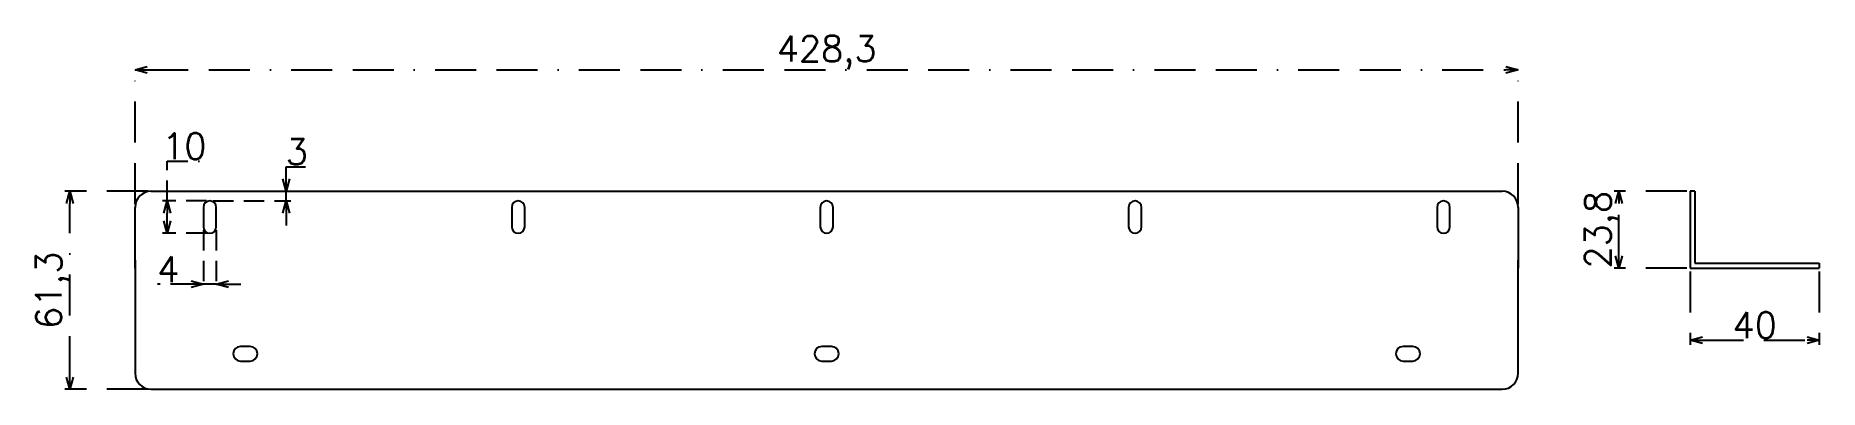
# Model space of a CAD drawing. Header units: millimetres. Extents: x 84265 to 84818, y -83164 to -83055.
import ezdxf

# ---------------------------------------------------------------- set-up
doc = ezdxf.new("R2010")
doc.units = ezdxf.units.MM
doc.linetypes.add('BORDER', pattern=[44.45, 12.7, -6.35, 12.7, -6.35, 0, -6.35])
doc.linetypes.add('HIDDEN', pattern=[9.525, 6.35, -3.175])
doc.layers.add('标注线', color=1, linetype='BORDER')
doc.layers.add('轮廓线', color=7, linetype='Continuous', lineweight=30)
doc.styles.get("Standard").update_dxf_attribs({"font": 'txt.shx'})
doc.dimstyles.new('GB-8', dxfattribs={"dimtxt": 8, "dimasz": 3.8, "dimexe": 1.5, "dimexo": 1, "dimtad": 1, "dimtoh": 1, "dimtxsty": 'Standard', "dimblk": 'OPEN30', "dimcen": 6, "dimclrd": 256, "dimclre": 256, "dimclrt": 7, "dimadec": 1, "dimazin": 2, "dimtfac": 1, "dimtmove": 0, "dimatfit": 3, "dimldrblk": 'OPEN30', "dimfxl": 1, "dimarcsym": 0})

# ---------------------------------------------------------------- blocks, each defined once
blk = doc.blocks.new('_Open30')
at = {"color": 0, "linetype": 'ByBlock', "lineweight": -2}
for p, q in [((-1, 0.27), (0, 0)), ((0, 0), (-1, -0.27)), ((0, 0), (-1, 0))]:
    blk.add_line(p, q, dxfattribs=at)
blk = doc.blocks.new('*D3479')
at = {"layer": 'Defpoints', "color": 0, "linetype": 'HIDDEN'}
for p in [(84755.55, -83102.91), (84777.59, -83102.91), (84777.59, -83126.71)]:
    blk.add_point(p, dxfattribs=at)
at = {"layer": '标注线', "lineweight": -2}
for p, q in [((84776.59, -83102.91), (84754.05, -83102.91)), ((84755.55, -83122.91), (84755.55, -83106.71)), ((84776.59, -83126.71), (84754.05, -83126.71))]:
    blk.add_line(p, q, dxfattribs=at)
at = {"layer": '标注线', "linetype": 'ByBlock', "lineweight": -2, "xscale": 3.799999999999999, "yscale": 3.799999999999999, "zscale": 3.799999999999999}
for p, rotation in [((84755.55, -83102.91), 90), ((84755.55, -83126.71), 270)]:
    blk.add_blockref('_Open30', p, dxfattribs=dict(at, rotation=rotation))
at = {"layer": '标注线', "color": 7, "linetype": 'HIDDEN', "lineweight": -3, "insert": (84750.25, -83114.81), "char_height": 8, "attachment_point": 5, "rotation": 90}
blk.add_mtext('23,8', dxfattribs=at)
blk = doc.blocks.new('*D3480')
at = {"layer": 'Defpoints', "color": 0, "linetype": 'HIDDEN'}
for p in [(84777.59, -83126.71), (84817.59, -83126.71), (84817.59, -83148.98)]:
    blk.add_point(p, dxfattribs=at)
at = {"layer": '标注线', "lineweight": -2}
for p, q in [((84777.59, -83127.71), (84777.59, -83150.48)), ((84817.59, -83127.71), (84817.59, -83150.48)), ((84781.39, -83148.98), (84813.79, -83148.98))]:
    blk.add_line(p, q, dxfattribs=at)
at = {"layer": '标注线', "linetype": 'ByBlock', "lineweight": -2, "xscale": 3.799999999999999, "yscale": 3.799999999999999, "zscale": 3.799999999999999, "rotation": 180}
blk.add_blockref('_Open30', (84777.59, -83148.98), dxfattribs=at)
at = {"layer": '标注线', "linetype": 'ByBlock', "lineweight": -2, "xscale": 3.799999999999999, "yscale": 3.799999999999999, "zscale": 3.799999999999999}
blk.add_blockref('_Open30', (84817.59, -83148.98), dxfattribs=at)
at = {"layer": '标注线', "color": 7, "linetype": 'HIDDEN', "lineweight": -3, "insert": (84797.59, -83144.36), "char_height": 8, "attachment_point": 5}
blk.add_mtext('40', dxfattribs=at)
blk = doc.blocks.new('*D3485')
at = {"layer": 'Defpoints', "color": 0, "linetype": 'HIDDEN'}
for p in [(84724.36, -83065.3), (84296.06, -83107.91), (84724.36, -83107.91)]:
    blk.add_point(p, dxfattribs=at)
at = {"layer": '标注线', "lineweight": -2}
for p, q in [((84296.06, -83106.91), (84296.06, -83063.8)), ((84299.86, -83065.3), (84720.56, -83065.3)), ((84724.36, -83106.91), (84724.36, -83063.8))]:
    blk.add_line(p, q, dxfattribs=at)
at = {"layer": '标注线', "linetype": 'ByBlock', "lineweight": -2, "xscale": 3.799999999999999, "yscale": 3.799999999999999, "zscale": 3.799999999999999, "rotation": 180}
blk.add_blockref('_Open30', (84296.06, -83065.3), dxfattribs=at)
at = {"layer": '标注线', "linetype": 'ByBlock', "lineweight": -2, "xscale": 3.799999999999999, "yscale": 3.799999999999999, "zscale": 3.799999999999999}
blk.add_blockref('_Open30', (84724.36, -83065.3), dxfattribs=at)
at = {"layer": '标注线', "color": 7, "linetype": 'HIDDEN', "lineweight": -3, "insert": (84510.21, -83060.01), "char_height": 8, "attachment_point": 5}
blk.add_mtext('428,3', dxfattribs=at)
blk = doc.blocks.new('*D3486')
at = {"layer": 'Defpoints', "color": 0, "linetype": 'HIDDEN'}
for p in [(84275.83, -83102.91), (84301.06, -83102.91), (84301.06, -83164.21)]:
    blk.add_point(p, dxfattribs=at)
at = {"layer": '标注线', "lineweight": -2}
for p, q in [((84300.06, -83102.91), (84274.33, -83102.91)), ((84275.83, -83160.41), (84275.83, -83106.71)), ((84300.06, -83164.21), (84274.33, -83164.21))]:
    blk.add_line(p, q, dxfattribs=at)
at = {"layer": '标注线', "linetype": 'ByBlock', "lineweight": -2, "xscale": 3.799999999999999, "yscale": 3.799999999999999, "zscale": 3.799999999999999}
for p, rotation in [((84275.83, -83102.91), 90), ((84275.83, -83164.21), 270)]:
    blk.add_blockref('_Open30', p, dxfattribs=dict(at, rotation=rotation))
at = {"layer": '标注线', "color": 7, "linetype": 'HIDDEN', "lineweight": -3, "insert": (84270.54, -83133.56), "char_height": 8, "attachment_point": 5, "rotation": 90}
blk.add_mtext('61,3', dxfattribs=at)
blk = doc.blocks.new('*D3494')
at = {"layer": 'Defpoints', "color": 0, "linetype": 'HIDDEN'}
for p in [(84319.21, -83102.91), (84342.85, -83102.91), (84319.21, -83105.91)]:
    blk.add_point(p, dxfattribs=at)
at = {"layer": '标注线', "linetype": 'HIDDEN', "lineweight": -2}
for p, q in [((84342.85, -83095.31), (84348.81, -83095.31)), ((84342.85, -83099.11), (84342.85, -83095.31)), ((84320.21, -83102.91), (84344.35, -83102.91)), ((84342.85, -83105.91), (84342.85, -83102.91)), ((84320.21, -83105.91), (84344.35, -83105.91)), ((84342.85, -83109.71), (84342.85, -83113.51))]:
    blk.add_line(p, q, dxfattribs=at)
at = {"layer": '标注线', "linetype": 'ByBlock', "lineweight": -2, "xscale": 3.799999999999999, "yscale": 3.799999999999999, "zscale": 3.799999999999999}
for p, rotation in [((84342.85, -83102.91), 270), ((84342.85, -83105.91), 90)]:
    blk.add_blockref('_Open30', p, dxfattribs=dict(at, rotation=rotation))
at = {"layer": '标注线', "color": 7, "linetype": 'HIDDEN', "lineweight": -3, "insert": (84346.14, -83090.68), "char_height": 8, "attachment_point": 5}
blk.add_mtext('3', dxfattribs=at)
blk = doc.blocks.new('*D3495')
at = {"layer": 'Defpoints', "color": 0, "linetype": 'HIDDEN'}
for p in [(84317.21, -83113.91), (84321.21, -83113.91), (84317.21, -83131.69)]:
    blk.add_point(p, dxfattribs=at)
at = {"layer": '标注线', "linetype": 'HIDDEN', "lineweight": -2}
for p, q in [((84317.21, -83114.91), (84317.21, -83133.19)), ((84321.21, -83114.91), (84321.21, -83133.19)), ((84313.41, -83131.69), (84303.03, -83131.69)), ((84321.21, -83131.69), (84317.21, -83131.69)), ((84325.01, -83131.69), (84328.81, -83131.69))]:
    blk.add_line(p, q, dxfattribs=at)
at = {"layer": '标注线', "linetype": 'ByBlock', "lineweight": -2, "xscale": 3.799999999999999, "yscale": 3.799999999999999, "zscale": 3.799999999999999}
blk.add_blockref('_Open30', (84317.21, -83131.69), dxfattribs=at)
at = {"layer": '标注线', "linetype": 'ByBlock', "lineweight": -2, "xscale": 3.799999999999999, "yscale": 3.799999999999999, "zscale": 3.799999999999999, "rotation": 180}
blk.add_blockref('_Open30', (84321.21, -83131.69), dxfattribs=at)
at = {"layer": '标注线', "color": 7, "linetype": 'HIDDEN', "lineweight": -3, "insert": (84306.32, -83127.07), "char_height": 8, "attachment_point": 5}
blk.add_mtext('4', dxfattribs=at)
blk = doc.blocks.new('*D3496')
at = {"layer": 'Defpoints', "color": 0, "linetype": 'HIDDEN'}
for p in [(84306.03, -83105.91), (84319.21, -83105.91), (84319.21, -83115.91)]:
    blk.add_point(p, dxfattribs=at)
at = {"layer": '标注线', "linetype": 'HIDDEN', "lineweight": -2}
for p, q in [((84306.03, -83105.91), (84306.03, -83093.59)), ((84306.03, -83093.59), (84315.99, -83093.59)), ((84318.21, -83105.91), (84304.53, -83105.91)), ((84306.03, -83112.11), (84306.03, -83109.71)), ((84318.21, -83115.91), (84304.53, -83115.91))]:
    blk.add_line(p, q, dxfattribs=at)
at = {"layer": '标注线', "linetype": 'ByBlock', "lineweight": -2, "xscale": 3.799999999999999, "yscale": 3.799999999999999, "zscale": 3.799999999999999}
for p, rotation in [((84306.03, -83105.91), 90), ((84306.03, -83115.91), 270)]:
    blk.add_blockref('_Open30', p, dxfattribs=dict(at, rotation=rotation))
at = {"layer": '标注线', "color": 7, "linetype": 'HIDDEN', "lineweight": -3, "insert": (84311.32, -83088.97), "char_height": 8, "attachment_point": 5}
blk.add_mtext('10', dxfattribs=at)

msp = doc.modelspace()

# ---------------------------------------------------------------- linework, layer by layer
at = {"layer": '轮廓线', "lineweight": -3}
for p, q in [((84301.059, -83102.906), (84719.359, -83102.906)), ((84779.09, -83102.906), (84777.59, -83102.906)), ((84777.59, -83102.906), (84777.59, -83126.706)), ((84779.09, -83102.906), (84779.09, -83125.206)), ((84296.059, -83126.706), (84296.059, -83107.906)), ((84724.359, -83107.906), (84724.359, -83126.706)), ((84296.059, -83124.206), (84296.059, -83159.206)), ((84724.359, -83159.206), (84724.359, -83124.206)), ((84779.09, -83125.206), (84817.59, -83125.206)), ((84817.59, -83125.206), (84817.59, -83126.706)), ((84777.59, -83126.706), (84817.59, -83126.706)), ((84301.059, -83164.206), (84719.359, -83164.206))]:
    msp.add_line(p, q, dxfattribs=at)
for points in [[(84321.209, -83113.906), (84321.209, -83107.906, 1), (84317.209, -83107.906), (84317.209, -83113.906, 1)], [(84416.709, -83113.906), (84416.709, -83107.906, 1), (84412.709, -83107.906), (84412.709, -83113.906, 1)], [(84512.209, -83113.906), (84512.209, -83107.906, 1), (84508.209, -83107.906), (84508.209, -83113.906, 1)], [(84607.709, -83113.906), (84607.709, -83107.906, 1), (84603.709, -83107.906), (84603.709, -83113.906, 1)], [(84703.209, -83113.906), (84703.209, -83107.906, 1), (84699.209, -83107.906), (84699.209, -83113.906, 1)], [(84328.709, -83155.456), (84331.709, -83155.456, 1), (84331.709, -83150.956), (84328.709, -83150.956, 1)], [(84508.709, -83155.456), (84511.709, -83155.456, 1), (84511.709, -83150.956), (84508.709, -83150.956, 1)], [(84688.709, -83155.456), (84691.709, -83155.456, 1), (84691.709, -83150.956), (84688.709, -83150.956, 1)]]:
    msp.add_lwpolyline(points, format="xyb", close=True, dxfattribs=at)
for centre, start, end in [((84301.059, -83107.906), 90, 180), ((84719.359, -83107.906), 0, 90), ((84301.059, -83159.206), 180, 270), ((84719.359, -83159.206), 270, 0)]:
    msp.add_arc(centre, 5, start, end, dxfattribs=at)

# ---------------------------------------------------------------- dimensions: what is measured, and where the dimension line sits
at = {"layer": '标注线', "lineweight": -3}
for base, p1, p2, picture, middle in [((84724.359, -83065.305), (84296.059, -83107.906), (84724.359, -83107.906), '*D3485', (84510.209, -83060.013)), ((84817.59, -83148.981), (84777.59, -83126.706), (84817.59, -83126.706), '*D3480', (84797.59, -83144.356))]:
    dim = msp.add_linear_dim(base=base, p1=p1, p2=p2, dimstyle='GB-8', dxfattribs=at)
    dim.commit()
    dim.dimension.update_dxf_attribs({"geometry": picture, "text_midpoint": middle})
at = {"layer": '标注线', "linetype": 'HIDDEN', "lineweight": -3}
dim = msp.add_linear_dim(base=(84306.028, -83105.906), p1=(84319.209, -83115.906), p2=(84319.209, -83105.906), angle=90, dimstyle='GB-8', dxfattribs=at)
dim.commit()
dim.dimension.update_dxf_attribs({"geometry": '*D3496', "text_midpoint": (84311.32, -83093.593), "dimtype": 160})
dim = msp.add_linear_dim(base=(84342.85, -83102.906), p1=(84319.209, -83105.906), p2=(84319.209, -83102.906), angle=90, dimstyle='GB-8', dxfattribs=at)
dim.commit()
dim.dimension.update_dxf_attribs({"geometry": '*D3494', "text_midpoint": (84346.142, -83090.681)})
at = {"layer": '标注线', "lineweight": -3}
for base, p1, p2, picture, middle in [((84275.831, -83102.906), (84301.059, -83164.206), (84301.059, -83102.906), '*D3486', (84275.831, -83133.556)), ((84755.547, -83102.906), (84777.59, -83126.706), (84777.59, -83102.906), '*D3479', (84755.547, -83114.806))]:
    dim = msp.add_linear_dim(base=base, p1=p1, p2=p2, angle=90, dimstyle='GB-8', dxfattribs=at)
    dim.commit()
    dim.dimension.update_dxf_attribs({"geometry": picture, "text_midpoint": middle, "dimtype": 160})
at = {"layer": '标注线', "linetype": 'HIDDEN', "lineweight": -3}
dim = msp.add_linear_dim(base=(84317.209, -83131.692), p1=(84321.209, -83113.906), p2=(84317.209, -83113.906), dimstyle='GB-8', dxfattribs=at)
dim.commit()
dim.dimension.update_dxf_attribs({"geometry": '*D3495', "text_midpoint": (84306.317, -83127.067)})

doc.saveas('drawing.dxf')
